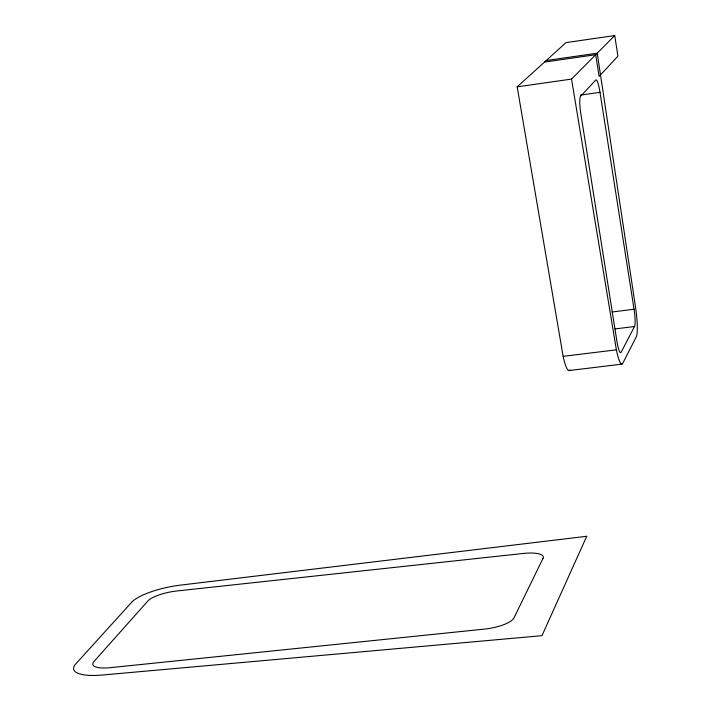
<?xml version="1.0" encoding="UTF-8"?>
<svg xmlns="http://www.w3.org/2000/svg" width="711" height="711" viewBox="0 0 711 711"><rect width="100%" height="100%" fill="white"/><g stroke="black" fill="none" stroke-linecap="round" stroke-linejoin="round"><path stroke-width="1.07" d="M634.532 326.509L621.103 352.283A15.109 2.346 82.9 0 1 616.908 341.227L580.834 113.822A15.411 2.417 82.2 0 1 580.549 96.349L595.8 79.97A14.824 2.24 82.2 0 1 600.013 92.35L634.052 309.241A14.54 2.169 82.9 0 1 634.532 326.509L615.086 328.917M570 369.827A26.805 4.666 83 0 1 563.139 356.344L517.173 86.84L571.537 79.09L614.731 35.55L617.93 56.187L599.124 76.388L595.72 54.703L544.519 62.079M517.173 86.84L566 42.624L614.731 35.55M546.226 60.533L597.231 53.183L635.598 307.579A25.436 3.795 82.9 0 1 636.301 336.801L622.703 363.428A26.902 4.177 82.9 0 1 616.375 349.83L571.537 79.09M580.372 95.123L600.013 92.35M612.064 311.996L634.052 309.241M563.139 356.344L616.375 349.83M569.076 370.547L621.876 364.139M586.717 536.281L541.986 635.678L102.251 675.032A44.411 12.798 -12.3 0 1 75.819 663.87L131.748 602.199A41.496 11.287 -11.7 0 1 180.532 585.117L586.717 536.281M543.053 558.304L513.955 617.93A25.747 7.812 -9.9 0 1 484.484 629.102L110.107 667.682A25.365 7.306 -12.3 0 1 94.003 661.47L147.959 600.902A23.73 6.461 -11.7 0 1 176.772 590.983L523.305 553.451A24.13 6.861 -9.6 0 1 543.053 558.304"/></g></svg>
